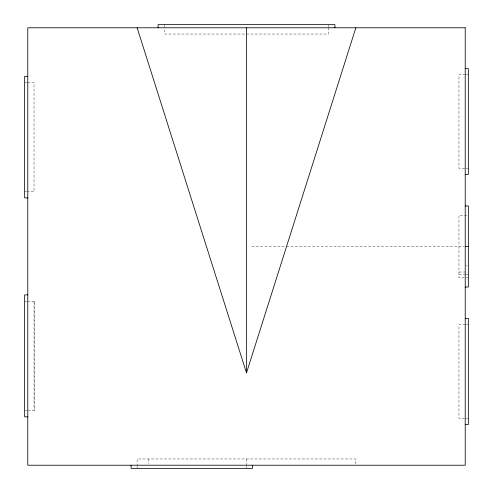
<?xml version="1.0" encoding="UTF-8"?>
<svg xmlns="http://www.w3.org/2000/svg" width="493" height="493" viewBox="0 0 493 493"><rect width="100%" height="100%" fill="white"/><g stroke="black" fill="none" stroke-linecap="round" stroke-linejoin="round"><path stroke-width="0.37" stroke-dasharray="2.46 1.85" d="M465.46 74.634L458.965 74.634L458.965 168.353L465.46 168.353M466.181 74.634L468.35 74.634M24.65 82.46L26.819 82.46M27.54 82.46L34.035 82.46L34.035 191.82L27.54 191.82M466.181 168.353L468.35 168.353M24.65 191.82L26.819 191.82M466.908 215.207L458.965 215.207L458.965 277.793L465.46 277.793M251.818 246.5L285.7 246.5M286.47 246.5L464.018 246.5M465.848 265.758L467.099 265.758M458.965 272.013L465.848 272.013M458.965 274.515L465.46 274.515M466.181 274.515L468.35 274.515M466.181 277.793L468.35 277.793M24.65 301.18L26.819 301.18M27.54 301.18L34.664 301.18L34.664 410.54L27.54 410.54M465.46 324.647L458.965 324.647L458.965 418.366L465.46 418.366M466.181 324.647L468.35 324.647M24.65 410.54L26.819 410.54M466.181 418.366L468.35 418.366M355.86 463.833L355.86 458.965L137.14 458.965L137.14 465.46M328.523 24.65L328.523 26.819M328.523 27.54L328.523 34.035L164.477 34.035L164.477 27.54M246.5 458.965L246.5 465.46M246.5 466.181L246.5 468.35M164.477 24.65L164.477 26.819M148.874 458.965L148.874 463.833M137.14 466.181L137.14 468.35M34.035 301.18L34.035 410.54"/><path stroke-width="0.74" d="M137.14 27.781L246.5 372.899L355.86 27.781M465.219 68.644L468.35 68.644L468.35 174.343L465.219 174.343M27.781 76.36L24.65 76.36L24.65 197.921L27.781 197.921M465.219 205.957L468.35 205.957L468.35 287.043L465.219 287.043M465.219 246.5L468.35 246.5M27.781 294.882L24.65 294.882L24.65 416.838L27.781 416.838M465.219 318.435L468.35 318.435L468.35 424.578L465.219 424.578M334.926 27.781L334.926 24.65L158.074 24.65L158.074 27.781M252.539 465.219L252.539 468.35L131.095 468.35L131.095 465.219M246.5 27.781L246.5 372.899M465.219 27.781L27.781 27.781L27.781 465.219L465.219 465.219L465.219 27.781"/></g></svg>
